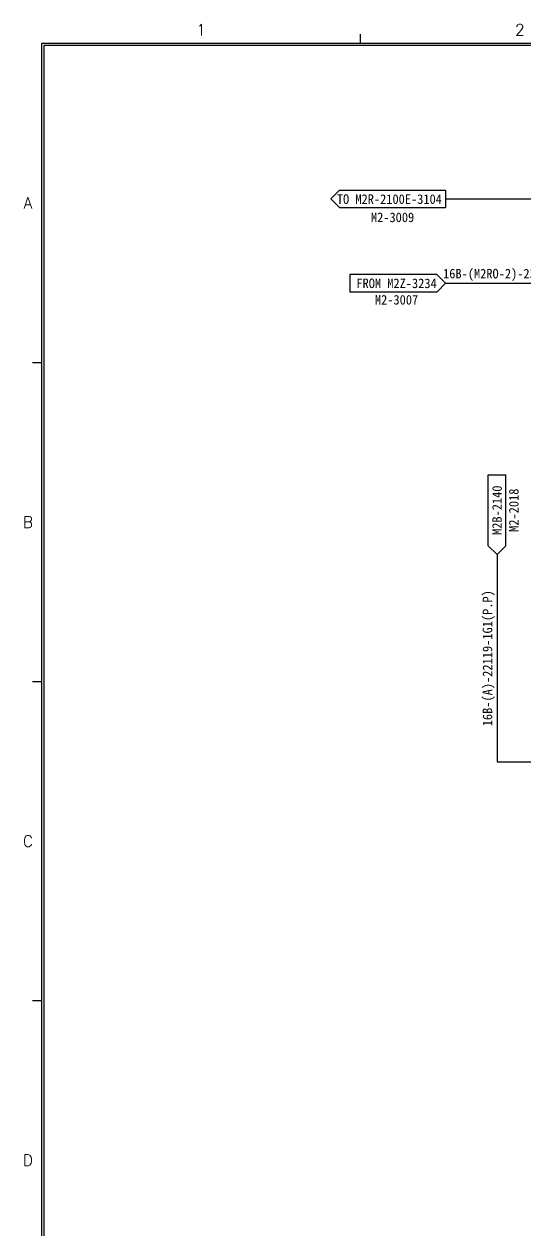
# Model space of a CAD drawing. Extents: x -5 to 813, y -6 to 574.
# Drawn here: x -5.5 to 151.6, y 196.2 to 574 of the extents above; entities that cross this region are included whole.
import ezdxf
from ezdxf.enums import TextEntityAlignment as Align

# ---------------------------------------------------------------- set-up
doc = ezdxf.new("R2010")
doc.units = 0
doc.header["$LTSCALE"] = 8
doc.header["$MEASUREMENT"] = 0
doc.layers.get('0').update_dxf_attribs({"linetype": 'CONTINUOUS'})
for name, color, linetype in [('5', 7, 'CONTINUOUS'), ('FRAME', 2, 'CONTINUOUS'), ('TEXT', 4, 'CONTINUOUS')]:
    doc.layers.add(name, color=color, linetype=linetype)
doc.styles.add('SMP-SET', font='SIMPLEX', dxfattribs={"bigfont": 'EXTFONT'})
doc.styles.get("Standard").update_dxf_attribs({"font": 'MS Gothic.ttf'})

# ---------------------------------------------------------------- blocks, each defined once
blk = doc.blocks.new('PIDA1')
at = {"color": 4}
for p, q in [((100, 568), (100, 570.84)), ((-2.84, 468), (0, 468)), ((-2.84, 368), (0, 368)), ((-2.84, 268), (0, 268))]:
    blk.add_line(p, q, dxfattribs=at)
at = {"color": 2}
for p, q in [((807.98, 568), (0, 568)), ((0, 568), (0, 0)), ((807.27, 567.29), (0.71, 567.29)), ((0.71, 567.29), (0.71, 0.71))]:
    blk.add_line(p, q, dxfattribs=at)
at = {"layer": 'TEXT', "color": 4, "style": 'SMP-SET'}
for s, p in [('1', (50, 572.26)), ('2', (150, 572.26)), ('A', (-4.26, 518)), ('B', (-4.26, 418)), ('C', (-4.26, 318)), ('D', (-4.26, 218))]:
    blk.add_text(s, height=3.55, dxfattribs=at).set_placement(p, align=Align.MIDDLE)

msp = doc.modelspace()

# ---------------------------------------------------------------- linework, layer by layer
at = {"layer": '5', "color": 7}
for p, q in [((90.71, 519.29), (93.46, 522.04)), ((93.46, 522.04), (126.71, 522.04)), ((126.71, 522.04), (126.71, 516.54)), ((93.46, 516.54), (90.71, 519.29)), ((126.71, 519.29), (415.01, 519.29)), ((93.46, 516.54), (126.71, 516.54)), ((123.96, 495.56), (96.71, 495.56)), ((96.71, 495.56), (96.71, 490.06)), ((126.71, 492.81), (123.96, 495.56)), ((123.96, 490.06), (126.71, 492.81)), ((126.71, 492.81), (169.71, 492.81)), ((123.96, 490.06), (96.71, 490.06)), ((140.11, 410.56), (140.11, 432.81)), ((140.11, 432.81), (145.61, 432.81)), ((145.61, 410.56), (145.61, 432.81)), ((142.86, 407.81), (140.11, 410.56)), ((145.61, 410.56), (142.86, 407.81)), ((142.86, 407.81), (142.86, 342.81)), ((142.86, 342.81), (155.51, 342.81))]:
    msp.add_line(p, q, dxfattribs=at)

# ---------------------------------------------------------------- block references
at = {"layer": 'FRAME'}
msp.add_blockref('PIDA1', (0, 0), dxfattribs=at)

# ---------------------------------------------------------------- texts
at = {"layer": '5', "color": 7, "width": 0.95}
for s, p in [('TO M2R-2100E-3104', (109.08, 519.19)), ('M2-3009', (110.08, 513.46)), ('16B-(M2RO-2)-23015-1S1B', (148.21, 495.61)), ('FROM M2Z-3234', (111.33, 492.81)), ('M2-3007', (111.33, 487.62))]:
    msp.add_text(s, height=3, dxfattribs=at).set_placement(p, align=Align.MIDDLE)
for s, p in [('M2B-2140', (142.86, 421.69)), ('M2-2018', (148.11, 421.69)), ('16B-(A)-22119-1G1(P.P)', (140.06, 375.31))]:
    msp.add_text(s, height=3, rotation=90, dxfattribs=at).set_placement(p, align=Align.MIDDLE)

doc.saveas('drawing.dxf')
